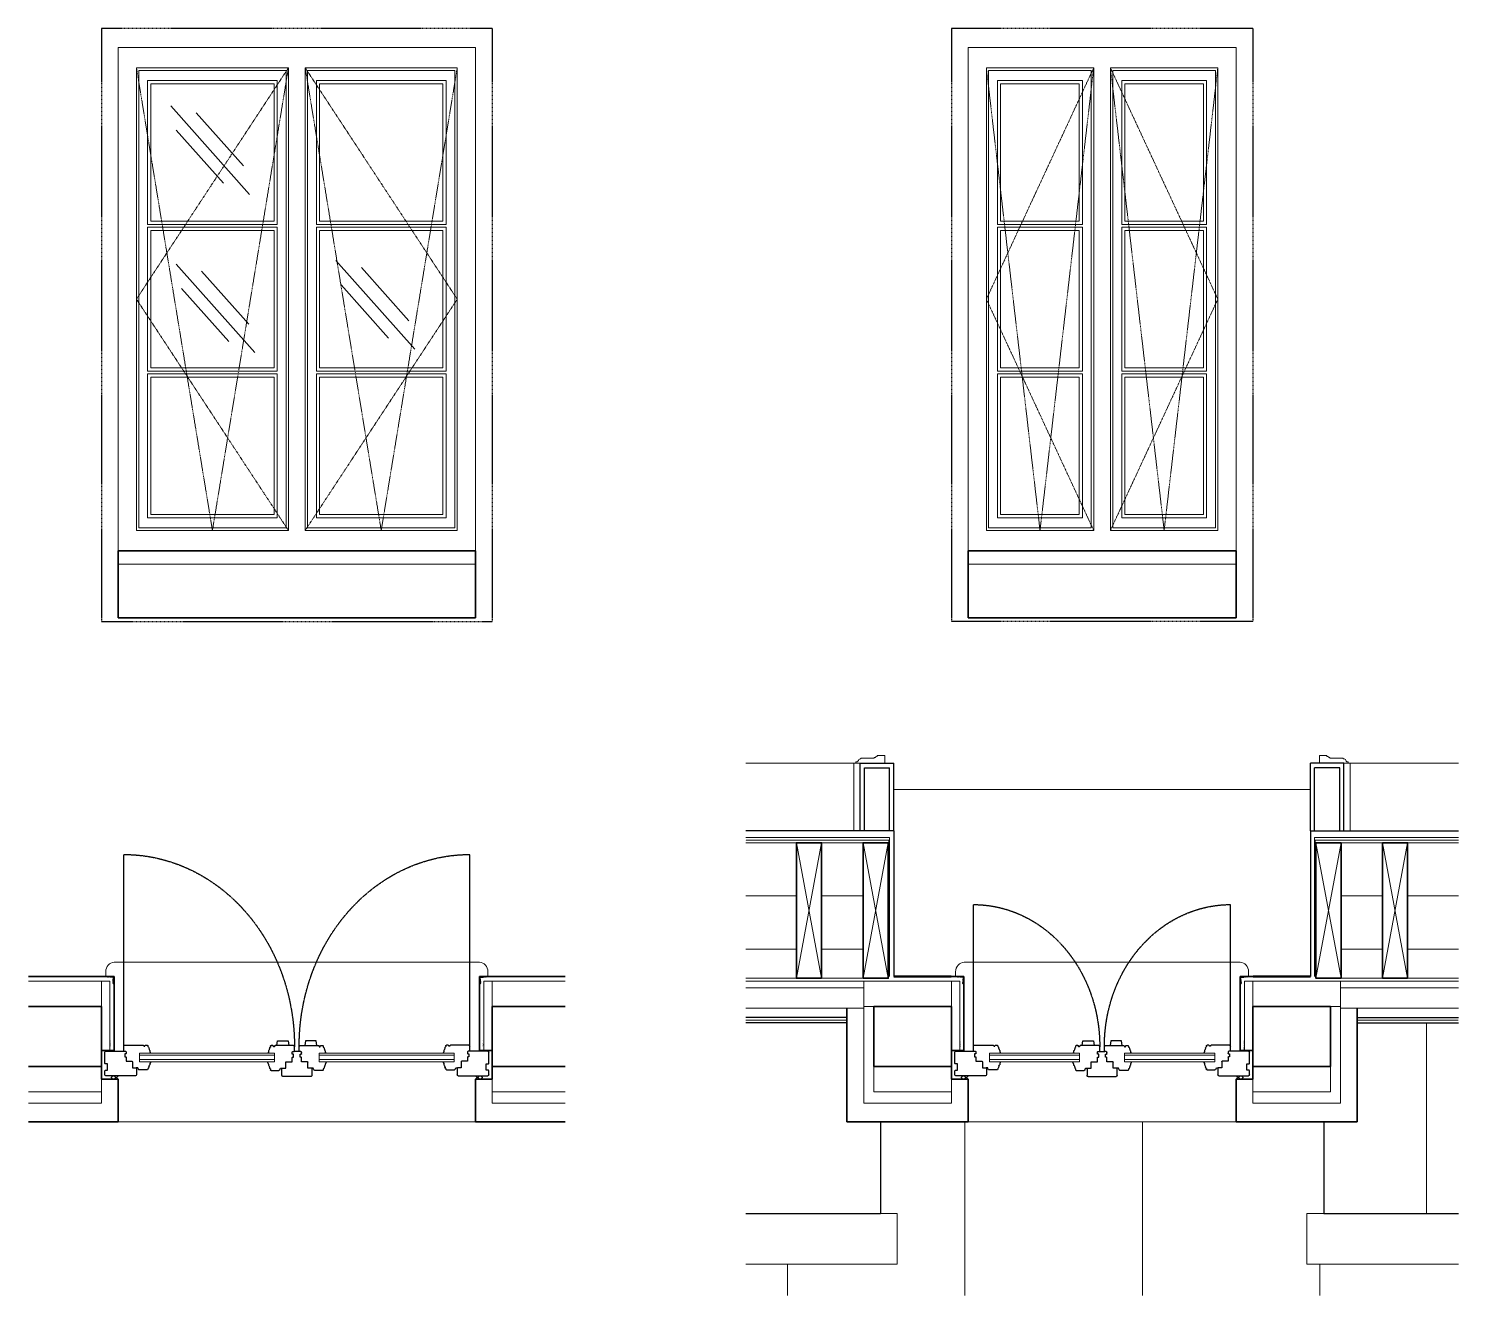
# Model space of a CAD drawing. Header units: inches. Extents: x -6116765 to 6074085, y -988255 to 3489801.
# Drawn here: x -921720 to -49229, y -988255 to -215018 of the extents above; entities that cross this region are included whole.
import ezdxf

# ---------------------------------------------------------------- set-up
doc = ezdxf.new("R2010")
doc.units = ezdxf.units.IN
doc.linetypes.add('HIDDEN', pattern=[0.375, 0.25, -0.125])
for name, color, linetype, lineweight in [('0_11mm_Line_Weight', 8, 'Continuous', 9), ('0_18mm_Line_Weight', 1, 'Continuous', 18), ('0_25mm_Line_Weight', 250, 'Continuous', 25), ('0_35mm_Line_Weight', 4, 'Continuous', 35), ('Doors', 3, 'Continuous', 20), ('Ex_Walls_Masonary', 7, 'Continuous', 50), ('Furniture_Fix', 1, 'Continuous', 18), ('Insulation', 31, 'Continuous', 9), ('ME_Plumbing', 1, 'Continuous', 18), ('Partition_Framed', 250, 'Continuous', 25), ('Window_Elevations', 1, 'Continuous', 18), ('Window_Frames', 250, 'Continuous', 25), ('Window_Glass', 1, 'Continuous', 18), ('Window_Pivot_Lines', 91, 'Continuous', 9)]:
    doc.layers.add(name, color=color, linetype=linetype, lineweight=lineweight)
for name, color, linetype in [('Doors_swing', 8, 'Continuous'), ('HATCH', 7, 'Continuous'), ('Structural_Concrete', 250, 'Continuous'), ('Wall', 7, 'Continuous')]:
    doc.layers.add(name, color=color, linetype=linetype)
doc.linetypes.add('BATTING', pattern='A,0.00254,-2.54,[134,ltypeshp.shx,S=2.54,R=0,X=-2.54,Y=0],-5.08,[134,ltypeshp.shx,S=2.54,R=180,X=2.54,Y=0],-2.54', length=10.16254)

# ---------------------------------------------------------------- blocks, each defined once
blk = doc.blocks.new('plasterstop')
at = {"layer": 'Partition_Framed', "const_width": 0.4}
blk.add_lwpolyline([(-9.6, 25.7), (-10.4, 24.9), (-9.6, 24), (-10.4, 23.2), (-9.6, 22.4), (-10.4, 21.5), (-9.6, 20.7), (-10.4, 19.8), (-9.6, 19), (-10.4, 18.2), (-9.6, 17.3), (-10.4, 16.5), (-9.6, 15.6), (-10.4, 14.8), (-9.6, 14), (-10.4, 13.1), (-9.6, 12.3), (-10.4, 11.4), (-9.6, 10.6), (-10.4, 9.8), (-10, 9.3), (-10, 0), (0, 0), (0, 0.5), (-10, 0.5)], dxfattribs=at)
blk = doc.blocks.new('angle_bead')
at = {"layer": 'Partition_Framed', "const_width": 0.4}
blk.add_lwpolyline([(-13.1, -13.7), (-13.1, -12.5), (-12, -12.5), (-12, -11.4), (-10.8, -11.4), (-10.8, -10.2), (-9.6, -10.2), (-9.6, -9), (-8.4, -9), (-8.4, -7.8), (-7.2, -7.8), (-7.2, -6.6), (-6.6, -6.6), (-0.7, -0.7, -0.519968), (0, 1.1, -0.532903), (0.7, -0.7), (6.6, -6.6), (7.2, -6.6), (7.2, -7.8), (8.4, -7.8), (8.4, -9), (9.6, -9), (9.6, -10.2), (10.8, -10.2), (10.8, -11.4), (12, -11.4), (12, -12.5), (13.1, -12.5), (13.1, -13.7)], format="xyb", dxfattribs=at)
blk = doc.blocks.new('Door_Arch')
at = {"layer": 'Doors'}
for p, q in [((-64, 20.6), (-86, 20.6)), ((-86, 20.6), (-86, 0)), ((0, 0), (-86, 0)), ((-64, 17.5), (-64, 20.6)), ((-55, 13.5), (-55, 15.1)), ((-15, 13.5), (-55, 13.5)), ((-15, 11.1), (-15, 13.5)), ((0, 0), (0, 3.2))]:
    blk.add_line(p, q, dxfattribs=at)
blk.add_lwpolyline([(-64, 17.5, 0.073464), (-64, 18.3, 0.073464)], format="xyb", dxfattribs=at)
for centre, radius, start, end in [((-62.4, 14.3), 3.54, 33.549, 117.2539), ((-56, 20.3), 5.33, 229.4186, 280.5885), ((-13.3, 5.4), 6.01, 17.2531, 106.7937), ((-1.5, 9.4), 6.44, 200.7728, 283.8585)]:
    blk.add_arc(centre, radius, start, end, dxfattribs=at)
blk = doc.blocks.new('A$C394067A6')
at = {"layer": 'HATCH', "color": 8}
for p, q in [((0, 0), (235.5, 235.5)), ((18.1, 75.6), (159.3, 216.9)), ((78.1, 29.4), (219.4, 170.7))]:
    blk.add_line(p, q, dxfattribs=at)
blk = doc.blocks.new('doors_windows_set')
at = {"layer": '0_11mm_Line_Weight'}
for p, q in [((1284.8, -1043), (964.1, -1043)), ((964.1, -1043), (964.1, -2273.9)), ((1277.6, -1049.7), (970.8, -1049.7)), ((970.8, -1049.7), (970.8, -2267.2)), ((1277.6, -1049.7), (1277.6, -2267.2)), ((1284.8, -1043), (1284.8, -2273.9)), ((1334.8, -1043), (1655.4, -1043)), ((1334.8, -1043), (1334.8, -2273.9)), ((1342, -1049.7), (1648.7, -1049.7)), ((1342, -1049.7), (1342, -2267.2)), ((1648.7, -1049.7), (1648.7, -2267.2)), ((1655.4, -1043), (1655.4, -2273.9)), ((3235.8, -1043), (3235.8, -2273.9)), ((3689.8, -1043), (3235.8, -1043)), ((3242.5, -1049.7), (3242.5, -2267.2)), ((3682.6, -1049.7), (3242.5, -1049.7)), ((3682.6, -1049.7), (3682.6, -2267.2)), ((3689.8, -1043), (3689.8, -2273.9)), ((3739.9, -1043), (4193.8, -1043)), ((3739.9, -1043), (3739.9, -2273.9)), ((3747.1, -1049.7), (4187.2, -1049.7)), ((3747.1, -1049.7), (3747.1, -2267.2)), ((4187.2, -1049.7), (4187.2, -2267.2)), ((4193.8, -1043), (4193.8, -2273.9)), ((997.5, -1076.3), (1250.9, -1076.3)), ((997.5, -1076.3), (997.5, -1459.6)), ((1006.7, -1085.6), (1241.7, -1085.6)), ((1006.7, -1085.6), (1006.7, -1450.6)), ((1241.7, -1085.6), (1241.7, -1450.6)), ((1250.9, -1076.3), (1250.9, -1459.6)), ((1622.1, -1076.3), (1368.7, -1076.3)), ((1368.7, -1076.3), (1368.7, -1459.6)), ((1612.8, -1085.6), (1377.9, -1085.6)), ((1377.9, -1085.6), (1377.9, -1450.6)), ((1612.8, -1085.6), (1612.8, -1450.6)), ((1622.1, -1076.3), (1622.1, -1459.6)), ((3269.2, -1076.3), (3656, -1076.3)), ((3269.2, -1076.3), (3269.2, -1459.6)), ((3278.5, -1085.6), (3646.7, -1085.6)), ((3278.5, -1085.6), (3278.5, -1450.6)), ((3646.7, -1085.6), (3646.7, -1450.6)), ((3656, -1076.3), (3656, -1459.6)), ((4160.5, -1076.3), (3773.7, -1076.3)), ((3773.7, -1076.3), (3773.7, -1459.6)), ((4151.2, -1085.6), (3783, -1085.6)), ((3783, -1085.6), (3783, -1450.6)), ((4151.2, -1085.6), (4151.2, -1450.6)), ((4160.5, -1076.3), (4160.5, -1459.6)), ((1250.9, -1459.6), (997.5, -1459.6)), ((997.5, -1467), (1250.9, -1467)), ((997.5, -1467), (997.5, -1849.9)), ((1241.7, -1450.6), (1006.7, -1450.6)), ((1006.7, -1476), (1241.7, -1476)), ((1006.7, -1476), (1006.7, -1840.9)), ((1241.7, -1476), (1241.7, -1840.9)), ((1250.9, -1467), (1250.9, -1849.9)), ((1368.7, -1459.6), (1622.1, -1459.6)), ((1622.1, -1467), (1368.7, -1467)), ((1368.7, -1467), (1368.7, -1849.9)), ((1377.9, -1450.6), (1612.8, -1450.6)), ((1612.8, -1476), (1377.9, -1476)), ((1377.9, -1476), (1377.9, -1840.9)), ((1612.8, -1476), (1612.8, -1840.9)), ((1622.1, -1467), (1622.1, -1849.9)), ((3656, -1459.6), (3269.2, -1459.6)), ((3269.2, -1467), (3656, -1467)), ((3269.2, -1467), (3269.2, -1849.9)), ((3646.7, -1450.6), (3278.5, -1450.6)), ((3278.5, -1476), (3646.7, -1476)), ((3278.5, -1476), (3278.5, -1840.9)), ((3646.7, -1476), (3646.7, -1840.9)), ((3656, -1467), (3656, -1849.9)), ((3773.7, -1459.6), (4160.5, -1459.6)), ((4160.5, -1467), (3773.7, -1467)), ((3773.7, -1467), (3773.7, -1849.9)), ((3783, -1450.6), (4151.2, -1450.6)), ((4151.2, -1476), (3783, -1476)), ((3783, -1476), (3783, -1840.9)), ((4151.2, -1476), (4151.2, -1840.9)), ((4160.5, -1467), (4160.5, -1849.9)), ((1250.9, -1849.9), (997.5, -1849.9)), ((997.5, -1857.3), (1250.9, -1857.3)), ((997.5, -1857.3), (997.5, -2240.6)), ((1241.7, -1840.9), (1006.7, -1840.9)), ((1250.9, -1857.3), (1250.9, -2240.6)), ((1368.7, -1849.9), (1622.1, -1849.9)), ((1622.1, -1857.3), (1368.7, -1857.3)), ((1368.7, -1857.3), (1368.7, -2240.6)), ((1377.9, -1840.9), (1612.8, -1840.9)), ((1622.1, -1857.3), (1622.1, -2240.6)), ((3656, -1849.9), (3269.2, -1849.9)), ((3269.2, -1857.3), (3656, -1857.3)), ((3269.2, -1857.3), (3269.2, -2240.6)), ((3646.7, -1840.9), (3278.5, -1840.9)), ((3656, -1857.3), (3656, -2240.6)), ((3773.7, -1849.9), (4160.5, -1849.9)), ((4160.5, -1857.3), (3773.7, -1857.3)), ((3773.7, -1857.3), (3773.7, -2240.6)), ((3783, -1840.9), (4151.2, -1840.9)), ((4160.5, -1857.3), (4160.5, -2240.6)), ((1006.7, -1866.3), (1241.7, -1866.3)), ((1006.7, -1866.3), (1006.7, -2231.3)), ((1241.7, -1866.3), (1241.7, -2231.3)), ((1612.8, -1866.3), (1377.9, -1866.3)), ((1377.9, -1866.3), (1377.9, -2231.3)), ((1612.8, -1866.3), (1612.8, -2231.3)), ((3278.5, -1866.3), (3646.7, -1866.3)), ((3278.5, -1866.3), (3278.5, -2231.3)), ((3646.7, -1866.3), (3646.7, -2231.3)), ((4151.2, -1866.3), (3783, -1866.3)), ((3783, -1866.3), (3783, -2231.3)), ((4151.2, -1866.3), (4151.2, -2231.3)), ((997.5, -2240.6), (1250.9, -2240.6)), ((1006.7, -2231.3), (1241.7, -2231.3)), ((1622.1, -2240.6), (1368.7, -2240.6)), ((1612.8, -2231.3), (1377.9, -2231.3)), ((3269.2, -2240.6), (3656, -2240.6)), ((3278.5, -2231.3), (3646.7, -2231.3)), ((4160.5, -2240.6), (3773.7, -2240.6)), ((4151.2, -2231.3), (3783, -2231.3)), ((1284.8, -2273.9), (964.1, -2273.9)), ((1277.6, -2267.2), (970.8, -2267.2)), ((1334.8, -2273.9), (1655.4, -2273.9)), ((1342, -2267.2), (1648.7, -2267.2)), ((3689.8, -2273.9), (3235.8, -2273.9)), ((3682.6, -2267.2), (3242.5, -2267.2)), ((3739.9, -2273.9), (4193.8, -2273.9)), ((3747.1, -2267.2), (4187.2, -2267.2)), ((397.1, -3104.8), (472.1, -3465.5)), ((397.1, -3465.5), (472.1, -3104.8)), ((596, -3104.8, -0.2), (671, -3465.5, -0.2)), ((596, -3465.5, -0.2), (671, -3104.8, -0.2)), ((2023.6, -3104.8, -0.2), (1948.6, -3465.5, -0.2)), ((2023.6, -3465.5, -0.2), (1948.6, -3104.8, -0.2)), ((2147.5, -3104.8), (2222.5, -3465.5)), ((2147.5, -3465.5), (2222.5, -3104.8)), ((340.8, -3584.3), (340.8, -4091.6)), ((1189.4, -3847.6), (1189.4, -4309.5)), ((1719.4, -3847.6), (1719.4, -4309.5)), ((659.4, -4226.6), (659.4, -4309.5)), ((2249.4, -4226.6), (2249.4, -4309.5))]:
    blk.add_line(p, q, dxfattribs=at)
at = {"layer": '0_11mm_Line_Weight', "linetype": 'HIDDEN', "ltscale": 6}
for p, q in [((673, -3097.8), (245.5, -3097.8)), ((673, -3097.8), (673, -3461.1)), ((1946.6, -3097.8), (1946.6, -3461.1)), ((1946.6, -3097.8), (2374, -3097.8)), ((547.8, -3577.2), (245.5, -3577.2)), ((2071.8, -3577.2), (2374, -3577.2))]:
    blk.add_line(p, q, dxfattribs=at)
at = {"layer": '0_18mm_Line_Weight'}
for p, q in [((909.7, -2363.4), (1709.8, -2363.4)), ((3181.4, -2363.4), (4248.2, -2363.4)), ((675, -3090.7), (245.5, -3090.7)), ((596, -3104.8), (245.5, -3104.8)), ((675, -3090.7), (675, -3461.1)), ((1944.6, -3090.7), (1944.6, -3461.1)), ((1944.6, -3090.7), (2374, -3090.7)), ((2023.6, -3104.8), (2374, -3104.8)), ((897.6, -3423), (1721.9, -3423)), ((4260.3, -3423), (3169.3, -3423)), ((872.2, -3448.4), (872.2, -3461.1)), ((1747.3, -3448.4), (1747.3, -3461.1)), ((3143.9, -3448.4), (3143.9, -3461.1)), ((4285.7, -3448.4), (4285.7, -3461.1)), ((597.8, -3465.5), (245.5, -3465.5)), ((597.8, -3473.6), (245.5, -3473.6)), ((597.8, -3490.9), (245.5, -3490.9)), ((597.8, -3473.6), (597.8, -3797.6)), ((884.7, -3473.6), (597.8, -3473.6)), ((859.7, -3540.6), (859.7, -3473.6)), ((884.7, -3657.5), (884.7, -3473.6)), ((1734.8, -3657.5), (1734.8, -3473.6)), ((1734.8, -3473.6), (2021.8, -3473.6)), ((1759.8, -3540.6), (1759.8, -3473.6)), ((2021.8, -3465.5), (2374, -3465.5)), ((2021.8, -3473.6), (2021.8, -3797.6)), ((2021.8, -3473.6), (2374, -3473.6)), ((2021.8, -3490.9), (2374, -3490.9)), ((2913.7, -3473.6), (3156.4, -3473.6)), ((3131.4, -3540.6), (3131.4, -3473.6)), ((3156.4, -3657.5), (3156.4, -3473.6)), ((4273.2, -3657.5), (4273.2, -3473.6)), ((4516, -3473.6), (4273.2, -3473.6)), ((4298.2, -3540.6), (4298.2, -3473.6)), ((597.8, -3544.7), (245.5, -3544.7)), ((627.8, -3540.6), (597.8, -3540.6)), ((1991.8, -3540.6), (2021.8, -3540.6)), ((2021.8, -3544.7), (2374, -3544.7)), ((627.8, -3700.6), (627.8, -3767.6)), ((1991.8, -3700.6), (1991.8, -3767.6)), ((859.7, -3733.6), (859.7, -3797.6)), ((1759.8, -3733.6), (1759.8, -3797.6)), ((3131.4, -3733.6), (3131.4, -3797.6)), ((4298.2, -3733.6), (4298.2, -3797.6)), ((597.8, -3797.6), (859.7, -3797.6)), ((627.8, -3767.6), (859.7, -3767.6)), ((1991.8, -3767.6), (1759.8, -3767.6)), ((2021.8, -3797.6), (1759.8, -3797.6)), ((3131.4, -3767.6), (2913.7, -3767.6)), ((3131.4, -3797.6), (2913.7, -3797.6)), ((4298.2, -3767.6), (4516, -3767.6)), ((4298.2, -3797.6), (4516, -3797.6)), ((909.7, -3847.6), (1709.8, -3847.6)), ((4248.2, -3847.6), (3181.4, -3847.6))]:
    blk.add_line(p, q, dxfattribs=at)
for centre, start, end in [((897.6, -3448.4), 89.9996, 180), ((1721.9, -3448.4), 0, 90), ((3169.3, -3448.4), 90, 180), ((4260.3, -3448.4), 0, 90.0004)]:
    blk.add_arc(centre, 25.4, start, end, dxfattribs=at)
at = {"layer": '0_25mm_Line_Weight'}
for p, q in [((687.5, -3073), (245.5, -3073)), ((687.5, -3073), (687.5, -3461.1)), ((1932.1, -3073), (1932.1, -3461.1)), ((1932.1, -3073), (2374, -3073)), ((547.8, -3570.1), (245.5, -3570.1)), ((2071.8, -3570.1), (2374, -3570.1)), ((547.8, -3584.3), (245.5, -3584.3)), ((2071.8, -3584.3), (2374, -3584.3)), ((647.8, -3847.6), (647.8, -4091.6)), ((1971.8, -3847.6), (1971.8, -4091.6)), ((647.8, -4091.6), (245.5, -4091.6)), ((2374, -4091.6), (1971.8, -4091.6))]:
    blk.add_line(p, q, dxfattribs=at)
at = {"layer": '0_35mm_Line_Weight'}
for p, q in [((909.7, -2328.4), (909.7, -2506.2)), ((909.7, -2328.4), (1709.8, -2328.4)), ((1709.8, -2506.2), (1709.8, -2328.4)), ((4248.2, -2328.4), (3181.4, -2328.4)), ((3181.4, -2506.2), (3181.4, -2328.4)), ((4248.2, -2328.4), (4248.2, -2506.2)), ((909.7, -2506.2), (1709.8, -2506.2)), ((4248.2, -2506.2), (3181.4, -2506.2)), ((897.2, -3461.1), (687.5, -3461.1)), ((897.2, -3657.5), (897.2, -3461.1)), ((1722.3, -3461.1), (1932.1, -3461.1)), ((1722.3, -3657.5), (1722.3, -3461.1)), ((3168.9, -3461), (2913.7, -3461.1)), ((3168.9, -3657.5), (3168.9, -3461)), ((4260.7, -3461), (4516, -3461.1)), ((4260.7, -3657.5), (4260.7, -3461.1)), ((547.8, -3544.7), (547.8, -3847.6)), ((859.7, -3540.6), (627.8, -3540.6)), ((627.8, -3700.6), (627.8, -3540.6)), ((859.7, -3700.6), (859.7, -3540.6)), ((1759.8, -3540.6), (1991.8, -3540.6)), ((1759.8, -3700.6), (1759.8, -3540.6)), ((1991.8, -3700.6), (1991.8, -3540.6)), ((2071.8, -3544.7), (2071.8, -3847.6)), ((2913.7, -3540.6), (3131.4, -3540.6)), ((3131.4, -3700.6), (3131.4, -3540.6)), ((4298.2, -3700.6), (4298.2, -3540.6)), ((4516, -3540.6), (4298.2, -3540.6)), ((859.7, -3657.5), (884.7, -3657.5)), ((884.7, -3657.5), (897.2, -3657.5)), ((1734.8, -3657.5), (1722.3, -3657.5)), ((1759.8, -3657.5), (1734.8, -3657.5)), ((3131.4, -3657.5), (3156.4, -3657.5)), ((3156.4, -3657.5), (3168.9, -3657.5)), ((4273.2, -3657.5), (4260.7, -3657.5)), ((4298.2, -3657.5), (4273.2, -3657.5)), ((627.8, -3700.6), (859.7, -3700.6)), ((859.7, -3733.6), (859.7, -3700.6)), ((1991.8, -3700.6), (1759.8, -3700.6)), ((1759.8, -3733.6), (1759.8, -3700.6)), ((3131.4, -3700.6), (2913.7, -3700.6)), ((3131.4, -3733.6), (3131.4, -3700.6)), ((4298.2, -3733.6), (4298.2, -3700.6)), ((4298.2, -3700.6), (4516, -3700.6)), ((909.7, -3733.6), (859.7, -3733.6)), ((909.7, -3733.6), (909.7, -3847.6)), ((1709.8, -3733.6), (1759.8, -3733.6)), ((1709.8, -3733.6), (1709.8, -3847.6)), ((3181.4, -3733.6), (3131.4, -3733.6)), ((3181.4, -3733.6), (3181.4, -3847.6)), ((4248.2, -3733.6), (4248.2, -3847.6)), ((4248.2, -3733.6), (4298.2, -3733.6)), ((547.8, -3847.6), (909.7, -3847.6)), ((2071.8, -3847.6), (1709.8, -3847.6)), ((3181.4, -3847.6), (2913.7, -3847.6)), ((4248.2, -3847.6), (4516, -3847.6))]:
    blk.add_line(p, q, dxfattribs=at)
for points in [[(397.1, -3465.5), (472.1, -3465.5), (472.1, -3104.8), (397.1, -3104.8)], [(596, -3465.5), (671, -3465.5), (671, -3104.8), (596, -3104.8)], [(2023.6, -3465.5), (1948.6, -3465.5), (1948.6, -3104.8), (2023.6, -3104.8)], [(2147.5, -3465.5), (2222.5, -3465.5), (2222.5, -3104.8), (2147.5, -3104.8)]]:
    blk.add_lwpolyline(points, close=True, dxfattribs=at)
at = {"layer": 'Doors'}
for p, q in [((568.5, -3073), (568.5, -2893)), ((587.5, -2893), (568.5, -2893)), ((2032.1, -2893), (2051.1, -2893)), ((2051.1, -3073), (2051.1, -2893))]:
    blk.add_line(p, q, dxfattribs=at)
at = {"layer": 'Doors_swing', "color": 8, "linetype": 'HIDDEN', "ltscale": 7}
for p, q in [((3197.8, -3646.2), (3197.8, -3136.2)), ((4231.9, -3646.2), (4231.9, -3136.2)), ((926.1, -3646.2), (926.1, -3269.5)), ((1693.5, -3646.2), (1693.5, -3269.5))]:
    blk.add_line(p, q, dxfattribs=at)
for centre, radius, start, end in [((3197.8, -3646.2), 510, 359.8325, 90), ((4231.9, -3646.2), 510, 90, 180.1675), ((926.1, -3646.2), 376.7, 359.7733, 90), ((1693.5, -3646.2), 376.7, 90, 180.2267)]:
    blk.add_arc(centre, radius, start, end, dxfattribs=at)
at = {"layer": 'Ex_Walls_Masonary'}
for p, q in [((687.5, -3461.1), (858.9, -3461.1)), ((1932.1, -3461.1), (1760.6, -3461.1))]:
    blk.add_line(p, q, dxfattribs=at)
at = {"layer": 'Furniture_Fix'}
for p, q in [((245.5, -2893), (568.5, -2893)), ((2374, -2893), (2051.1, -2893)), ((687.5, -2963), (1932.1, -2963))]:
    blk.add_line(p, q, dxfattribs=at)
at = {"layer": 'Insulation', "linetype": 'BATTING', "ltscale": 12}
for p, q in [((397.1, -3246.3), (245.5, -3246.3)), ((472.1, -3246.3), (596, -3246.3)), ((2147.4, -3246.3), (2023.6, -3246.3)), ((2222.5, -3246.3), (2374, -3246.3))]:
    blk.add_line(p, q, dxfattribs=at)
at = {"layer": 'Insulation'}
for p, q in [((397.1, -3387.7), (245.5, -3387.7)), ((472.1, -3387.7), (596, -3387.7)), ((2147.4, -3387.7), (2023.6, -3387.7)), ((2222.5, -3387.7), (2374, -3387.7))]:
    blk.add_line(p, q, dxfattribs=at)
at = {"layer": 'ME_Plumbing'}
for p, q in [((647.8, -4091.6), (697.8, -4091.6)), ((697.8, -4091.6), (697.8, -4226.6)), ((1971.8, -4091.6), (1921.8, -4091.6)), ((1921.8, -4091.6), (1921.8, -4226.6)), ((245.5, -4226.6), (697.8, -4226.6)), ((2374, -4226.6), (1921.8, -4226.6))]:
    blk.add_line(p, q, dxfattribs=at)
at = {"layer": 'Partition_Framed'}
for p, q in [((587.5, -2893), (687.5, -2893)), ((587.5, -3073), (587.5, -2893)), ((687.5, -3073), (687.5, -2893)), ((1932.1, -3073), (1932.1, -2893)), ((2032.1, -2893), (1932.1, -2893)), ((2032.1, -3073), (2032.1, -2893))]:
    blk.add_line(p, q, dxfattribs=at)
at = {"layer": 'Partition_Framed', "color": 8}
for p, q in [((600, -2905.5), (675, -2905.5)), ((600, -3073), (600, -2905.5)), ((675, -3073), (675, -2905.5)), ((1944.6, -3073), (1944.6, -2905.5)), ((2019.6, -2905.5), (1944.6, -2905.5)), ((2019.6, -3073), (2019.6, -2905.5))]:
    blk.add_line(p, q, dxfattribs=at)
at = {"layer": 'Structural_Concrete', "color": 2, "linetype": 'HIDDEN', "ltscale": 10}
for p, q in [((859.7, -938.5), (859.7, -2516.2)), ((859.7, -938.5), (1759.8, -938.5)), ((1759.8, -938.5), (1759.8, -2516.2)), ((3131.4, -938.5), (3131.4, -2516.2)), ((3131.4, -938.5), (4298.2, -938.5)), ((4298.2, -938.5), (4298.2, -2516.2)), ((859.7, -2516.2), (1759.8, -2516.2)), ((4298.2, -2516.2), (3131.4, -2516.2))]:
    blk.add_line(p, q, dxfattribs=at)
at = {"layer": 'Window_Elevations', "color": 2}
for p, q in [((909.7, -988.5), (1709.8, -988.5)), ((909.7, -988.6), (909.7, -2328.4)), ((1709.8, -988.6), (1709.8, -2328.4)), ((3181.4, -988.5), (3181.4, -2328.4)), ((3181.4, -988.5), (4248.2, -988.5)), ((4248.2, -988.5), (4248.2, -2328.4))]:
    blk.add_line(p, q, dxfattribs=at)
at = {"layer": 'Window_Frames'}
for p, q in [((926.1, -3658.2), (926.1, -3646.2)), ((929.1, -3643.2), (984.4, -3643.2)), ((986.3, -3645.5), (986.3, -3646.5)), ((986.3, -3646.5), (989.3, -3646.5)), ((989.3, -3646.5), (989.3, -3645.5)), ((991.4, -3643.2), (996.4, -3643.2)), ((998.4, -3645.5), (998.3, -3647.5)), ((1000.8, -3650.3), (1002, -3654.9)), ((1618.7, -3650.3), (1617.5, -3654.9)), ((1621.2, -3645.5), (1621.2, -3647.5)), ((1628.2, -3643.2), (1623.2, -3643.2)), ((1630.2, -3646.5), (1630.2, -3645.5)), ((1633.2, -3646.5), (1630.2, -3646.5)), ((1633.2, -3645.5), (1633.2, -3646.5)), ((1690.4, -3643.2), (1635.2, -3643.2)), ((1693.5, -3658.2), (1693.5, -3646.2)), ((3197.8, -3658.2), (3197.8, -3646.2)), ((3200.8, -3643.2), (3256.1, -3643.2)), ((3258.1, -3645.5), (3258.1, -3646.5)), ((3258.1, -3646.5), (3261.1, -3646.5)), ((3261.1, -3646.5), (3261.1, -3645.5)), ((3263.1, -3643.2), (3268.1, -3643.2)), ((3270.1, -3645.5), (3270.1, -3647.5)), ((3272.5, -3650.3), (3273.8, -3654.9)), ((4157.1, -3650.3), (4155.9, -3654.9)), ((4159.6, -3645.5), (4159.6, -3647.5)), ((4166.6, -3643.2), (4161.6, -3643.2)), ((4168.6, -3646.5), (4168.6, -3645.5)), ((4171.6, -3646.5), (4168.6, -3646.5)), ((4171.6, -3645.5), (4171.6, -3646.5)), ((4228.9, -3643.2), (4173.6, -3643.2)), ((4231.9, -3658.2), (4231.9, -3646.2)), ((869.7, -3692.5), (869.7, -3662.5)), ((872.7, -3659.5), (927.1, -3659.5)), ((926.6, -3659.1), (927.1, -3659.1)), ((927.1, -3659.5), (931.1, -3659.5)), ((929.1, -3666.5), (929.1, -3674.5)), ((932.1, -3666.5), (929.1, -3666.5)), ((929.1, -3674.5), (932.1, -3674.5)), ((933.1, -3661.5), (933.1, -3665.5)), ((933.1, -3675.5), (933.1, -3686.5)), ((933.1, -3686.5), (951.1, -3686.5)), ((952.1, -3687.5), (952.1, -3703.5)), ((1004.3, -3657.6), (1004.2, -3660.7)), ((1004.2, -3660.7), (1006.3, -3664.6)), ((1006.7, -3687.6), (1004.2, -3692.6)), ((1317.8, -3660.7), (1301.8, -3660.7)), ((1612.8, -3687.6), (1615.4, -3692.6)), ((1615.3, -3660.7), (1613.2, -3664.6)), ((1615.3, -3657.6), (1615.3, -3660.7)), ((1667.4, -3687.5), (1667.4, -3703.5)), ((1686.5, -3686.5), (1668.4, -3686.5)), ((1686.5, -3661.5), (1686.5, -3665.5)), ((1686.5, -3675.5), (1686.5, -3686.5)), ((1687.5, -3666.5), (1690.5, -3666.5)), ((1690.5, -3674.5), (1687.5, -3674.5)), ((1692.5, -3659.5), (1688.5, -3659.5)), ((1690.5, -3666.5), (1690.5, -3674.5)), ((1692.9, -3659.1), (1692.5, -3659.1)), ((1746.8, -3659.5), (1692.5, -3659.5)), ((1749.8, -3692.5), (1749.8, -3662.5)), ((3141.4, -3692.5), (3141.4, -3662.5)), ((3144.4, -3659.5), (3198.8, -3659.5)), ((3198.4, -3659.1), (3198.8, -3659.1)), ((3198.8, -3659.5), (3202.8, -3659.5)), ((3200.8, -3666.5), (3200.8, -3674.5)), ((3203.8, -3666.5), (3200.8, -3666.5)), ((3200.8, -3674.5), (3203.8, -3674.5)), ((3204.8, -3661.5), (3204.8, -3665.5)), ((3204.8, -3675.5), (3204.8, -3686.5)), ((3204.8, -3686.5), (3222.8, -3686.5)), ((3223.8, -3687.5), (3223.8, -3703.5)), ((3276, -3657.6), (3275.9, -3660.7)), ((3275.9, -3660.7), (3278.1, -3664.6)), ((3278.5, -3687.6), (3275.9, -3692.6)), ((3706.9, -3660.7), (3722.8, -3660.7)), ((4151.2, -3687.6), (4153.8, -3692.6)), ((4153.7, -3660.7), (4151.6, -3664.6)), ((4153.7, -3657.6), (4153.7, -3660.7)), ((4205.9, -3687.5), (4205.9, -3703.5)), ((4224.9, -3686.5), (4206.9, -3686.5)), ((4224.9, -3661.5), (4224.9, -3665.5)), ((4224.9, -3675.5), (4224.9, -3686.5)), ((4225.9, -3666.5), (4228.9, -3666.5)), ((4228.9, -3674.5), (4225.9, -3674.5)), ((4230.9, -3659.5), (4226.9, -3659.5)), ((4228.9, -3666.5), (4228.9, -3674.5)), ((4231.3, -3659.1), (4230.9, -3659.1)), ((4285.2, -3659.5), (4230.9, -3659.5)), ((4288.2, -3692.5), (4288.2, -3662.5)), ((870.7, -3693.5), (869.7, -3692.5)), ((869.7, -3711.5), (870.7, -3710.5)), ((869.7, -3722.6), (869.7, -3711.5)), ((877.7, -3693.5), (870.7, -3693.5)), ((870.7, -3710.5), (877.7, -3710.5)), ((961.1, -3725.6), (872.7, -3725.6)), ((877.7, -3710.5), (877.7, -3693.5)), ((952.1, -3703.5), (963.1, -3703.5)), ((968.3, -3703.5), (963.1, -3703.5)), ((964.1, -3704.5), (964.1, -3722.6)), ((969.7, -3707.6), (968.3, -3703.5)), ((996.1, -3709.6), (972.6, -3709.6)), ((998.1, -3705.6), (998.1, -3707.6)), ((1001.9, -3698.3), (1000.6, -3702.9)), ((1004.2, -3692.6), (1004.1, -3695.6)), ((1615.4, -3692.6), (1615.4, -3695.6)), ((1617.7, -3698.3), (1619, -3702.9)), ((1621.5, -3705.6), (1621.5, -3707.6)), ((1623.5, -3709.6), (1647, -3709.6)), ((1649.8, -3707.6), (1651.3, -3703.5)), ((1651.3, -3703.5), (1656.4, -3703.5)), ((1655.4, -3704.5), (1655.4, -3722.6)), ((1667.4, -3703.5), (1656.4, -3703.5)), ((1658.4, -3725.6), (1746.8, -3725.6)), ((1741.8, -3710.5), (1741.8, -3693.5)), ((1741.8, -3693.5), (1748.8, -3693.5)), ((1748.8, -3710.5), (1741.8, -3710.5)), ((1748.8, -3693.5), (1749.8, -3692.5)), ((1749.8, -3711.5), (1748.8, -3710.5)), ((1749.8, -3722.6), (1749.8, -3711.5)), ((3142.4, -3693.5), (3141.4, -3692.5)), ((3141.4, -3711.5), (3142.4, -3710.5)), ((3141.4, -3722.6), (3141.4, -3711.5)), ((3149.5, -3693.5), (3142.4, -3693.5)), ((3142.4, -3710.5), (3149.5, -3710.5)), ((3232.8, -3725.6), (3144.4, -3725.6)), ((3149.5, -3710.5), (3149.5, -3693.5)), ((3223.8, -3703.5), (3234.8, -3703.5)), ((3240, -3703.5), (3234.8, -3703.5)), ((3235.8, -3704.5), (3235.8, -3722.6)), ((3241.5, -3707.6), (3240, -3703.5)), ((3267.8, -3709.6), (3244.3, -3709.6)), ((3269.8, -3705.6), (3269.8, -3707.6)), ((3273.6, -3698.3), (3272.3, -3702.9)), ((3275.9, -3692.6), (3275.9, -3695.6)), ((4153.8, -3692.6), (4153.8, -3695.6)), ((4156.1, -3698.3), (4157.4, -3702.9)), ((4159.9, -3705.6), (4159.9, -3707.6)), ((4161.9, -3709.6), (4185.4, -3709.6)), ((4188.2, -3707.6), (4189.7, -3703.5)), ((4189.7, -3703.5), (4194.8, -3703.5)), ((4193.8, -3704.5), (4193.8, -3722.6)), ((4205.9, -3703.5), (4194.8, -3703.5)), ((4196.8, -3725.6), (4285.2, -3725.6)), ((4280.2, -3693.5), (4287.2, -3693.5)), ((4280.2, -3710.5), (4280.2, -3693.5)), ((4287.2, -3710.5), (4280.2, -3710.5)), ((4287.2, -3693.5), (4288.2, -3692.5)), ((4288.2, -3711.5), (4287.2, -3710.5)), ((4288.2, -3722.6), (4288.2, -3711.5))]:
    blk.add_line(p, q, dxfattribs=at)
for points in [[(1221.7, -3687.6), (1224.8, -3693.7), (1224.8, -3696.8, -0.180533), (1227.1, -3699.4), (1228.3, -3704, 0.244999), (1230.8, -3706.8), (1230.8, -3708.8, 0.414214), (1232.8, -3710.8), (1256.3, -3710.8, 0.31546), (1259.1, -3708.8), (1260.6, -3704.8), (1276.8, -3704.8), (1276.8, -3688.8, -0.414214), (1277.8, -3687.8), (1295.8, -3687.8), (1295.8, -3676.8, -0.414214), (1296.8, -3675.8), (1299.8, -3675.8), (1299.8, -3667.8), (1296.8, -3667.8, -0.414214), (1295.8, -3666.8), (1295.8, -3662.7, -0.414214), (1297.8, -3660.7), (1301.8, -3660.7), (1301.8, -3660.7, 0.414214), (1302.8, -3659.7), (1302.8, -3647.7, 0.414214), (1299.8, -3644.7), (1244.8, -3644.7, 0.413723), (1242.8, -3646.7), (1242.8, -3647.7), (1239.8, -3647.7), (1239.8, -3646.7, 0.414214), (1237.8, -3644.7), (1232.8, -3644.7, 0.414214), (1230.8, -3646.7), (1230.8, -3648.7, 0.244999), (1228.3, -3651.4), (1227.1, -3656.1, -0.180533), (1224.8, -3658.7), (1224.9, -3661.9), (1223.4, -3664.6)], [(1397.9, -3687.6), (1394.8, -3693.7), (1394.8, -3696.8, 0.180533), (1392.5, -3699.4), (1391.3, -3704, -0.244999), (1388.8, -3706.8), (1388.8, -3708.8, -0.414214), (1386.8, -3710.8), (1363.2, -3710.8, -0.31546), (1360.4, -3708.8), (1359, -3704.8), (1342.8, -3704.8), (1342.8, -3688.8, 0.414214), (1341.8, -3687.8), (1323.8, -3687.8), (1323.8, -3676.8, 0.414214), (1322.8, -3675.8), (1319.8, -3675.8), (1319.7, -3667.8), (1322.7, -3667.8, 0.414214), (1323.7, -3666.8), (1323.7, -3662.7, 0.414214), (1321.7, -3660.7), (1317.8, -3660.7), (1317.8, -3660.7, -0.414214), (1316.8, -3659.7), (1316.8, -3647.7, -0.414214), (1319.8, -3644.7), (1374.8, -3644.7, -0.413723), (1376.8, -3646.7), (1376.8, -3647.7), (1379.8, -3647.7), (1379.8, -3646.7, -0.414214), (1381.8, -3644.7), (1386.8, -3644.7, -0.414214), (1388.8, -3646.7), (1388.8, -3648.7, -0.244999), (1391.3, -3651.4), (1392.5, -3656.1, 0.180533), (1394.8, -3658.7), (1394.7, -3661.9), (1396.2, -3664.6)], [(3626.7, -3687.6), (3629.9, -3693.7), (3629.9, -3696.8, -0.180533), (3632.1, -3699.4), (3633.4, -3704, 0.244999), (3635.9, -3706.8), (3635.9, -3708.8, 0.414214), (3637.9, -3710.8), (3661.4, -3710.8, 0.31546), (3664.2, -3708.8), (3665.6, -3704.8), (3681.8, -3704.8), (3681.8, -3688.8, -0.414214), (3682.8, -3687.8), (3700.9, -3687.8), (3700.9, -3676.8, -0.414214), (3701.9, -3675.8), (3704.9, -3675.8), (3704.9, -3667.8), (3701.9, -3667.8, -0.414214), (3700.9, -3666.8), (3700.9, -3662.7, -0.414214), (3702.9, -3660.7), (3706.9, -3660.7), (3706.9, -3660.7, 0.414214), (3707.9, -3659.7), (3707.9, -3647.7, 0.414214), (3704.9, -3644.7), (3649.9, -3644.7, 0.413723), (3647.9, -3646.7), (3647.9, -3647.7), (3644.9, -3647.7), (3644.9, -3646.7, 0.414214), (3642.9, -3644.7), (3637.9, -3644.7, 0.414214), (3635.9, -3646.7), (3635.9, -3648.7, 0.244999), (3633.4, -3651.4), (3632.1, -3656.1, -0.180533), (3629.9, -3658.7), (3629.9, -3661.9), (3628.4, -3664.6)], [(3803, -3687.6), (3799.8, -3693.7), (3799.8, -3696.8, 0.180533), (3797.6, -3699.4), (3796.3, -3704, -0.244999), (3793.8, -3706.8), (3793.8, -3708.8, -0.414214), (3791.8, -3710.8), (3768.3, -3710.8, -0.31546), (3765.5, -3708.8), (3764.1, -3704.8), (3747.9, -3704.8), (3747.8, -3688.8, 0.414214), (3746.8, -3687.8), (3728.8, -3687.8), (3728.8, -3676.8, 0.414214), (3727.8, -3675.8), (3724.8, -3675.8), (3724.8, -3667.8), (3727.8, -3667.8, 0.414214), (3728.8, -3666.8), (3728.8, -3662.7, 0.414214), (3726.8, -3660.7), (3722.8, -3660.7), (3722.8, -3660.7, -0.414214), (3721.8, -3659.7), (3721.8, -3647.7, -0.414214), (3724.8, -3644.7), (3779.8, -3644.7, -0.413723), (3781.8, -3646.7), (3781.8, -3647.7), (3784.8, -3647.7), (3784.8, -3646.7, -0.414214), (3786.8, -3644.7), (3791.8, -3644.7, -0.414214), (3793.8, -3646.7), (3793.8, -3648.7, -0.244999), (3796.3, -3651.4), (3797.6, -3656.1, 0.180533), (3799.8, -3658.7), (3799.8, -3661.9), (3801.3, -3664.6)], [(1353.8, -3704.8, -0.185242), (1354.8, -3707.8), (1354.8, -3723.8, -0.414214), (1351.8, -3726.8), (1267.8, -3726.8, -0.397268), (1264.8, -3723.7), (1264.8, -3705.7, -0.414214), (1265.8, -3704.7)], [(3670.8, -3704.8, 0.185242), (3669.8, -3707.8), (3669.8, -3723.8, 0.414214), (3672.8, -3726.8), (3756.9, -3726.8, 0.397268), (3759.9, -3723.7), (3759.9, -3705.7, 0.414214), (3758.9, -3704.7)]]:
    blk.add_lwpolyline(points, format="xyb", dxfattribs=at)
for points in [[(1249.9, -3644.7), (1251.8, -3632.4), (1283.8, -3632.4), (1285.7, -3644.7)], [(1369.6, -3644.7), (1367.7, -3632.4), (1335.7, -3632.4), (1333.8, -3644.7)], [(3655, -3644.7), (3656.9, -3632.4), (3688.9, -3632.4), (3690.8, -3644.7)], [(3774.7, -3644.7), (3772.8, -3632.4), (3740.8, -3632.4), (3738.9, -3644.7)]]:
    blk.add_lwpolyline(points, dxfattribs=at)
for centre, radius, start, end in [((929.1, -3646.2), 3, 89.7527, 179.7527), ((983.9, -3645.7), 2.46, 4.1893, 79.1471), ((991.9, -3645.7), 2.53, 101.6545, 174.8624), ((995.8, -3645.8), 2.58, 4.9937, 77.0396), ((997, -3651.3), 4, 14.7229, 69.7879), ((1622.6, -3651.3), 4, 110.2121, 165.2771), ((1623.8, -3645.8), 2.58, 102.9604, 175.0063), ((1627.7, -3645.7), 2.53, 5.1376, 78.3455), ((1635.7, -3645.7), 2.46, 100.8529, 175.8107), ((1690.5, -3646.2), 3, 0.2473, 90.2473), ((3200.8, -3646.2), 3, 89.7527, 179.7527), ((3255.6, -3645.7), 2.46, 4.1893, 79.1471), ((3263.6, -3645.7), 2.53, 101.6545, 174.8624), ((3267.5, -3645.8), 2.58, 4.9937, 77.0396), ((3268.7, -3651.3), 4, 14.7229, 69.7879), ((4161, -3651.3), 4, 110.2121, 165.2771), ((4162.2, -3645.8), 2.58, 102.9604, 175.0063), ((4166.1, -3645.7), 2.53, 5.1376, 78.3455), ((4174.1, -3645.7), 2.46, 100.8529, 175.8107), ((4228.9, -3646.2), 3, 0.2473, 90.2473), ((872.7, -3662.5), 3, 90, 180), ((926.9, -3658.3), 0.772, 172.5102, 287.4174), ((931.1, -3661.5), 2, 360, 90), ((932.1, -3665.5), 1, 270, 0), ((932.1, -3675.5), 1, 0, 90), ((951.1, -3687.5), 1, 0, 90), ((1006.8, -3653.2), 5, 199.6807, 240.6149), ((1612.8, -3653.2), 5, 299.3851, 340.3193), ((1668.4, -3687.5), 1, 90, 180), ((1688.5, -3661.5), 2, 90, 180), ((1687.5, -3665.5), 1, 180, 270), ((1687.5, -3675.5), 1, 90, 180), ((1692.7, -3658.3), 0.772, 252.5826, 7.4898), ((1746.8, -3662.5), 3, 0, 90), ((3144.4, -3662.5), 3, 90, 180), ((3198.6, -3658.3), 0.772, 172.5102, 287.4174), ((3202.8, -3661.5), 2, 0, 90), ((3203.8, -3665.5), 1, 270, 0), ((3203.8, -3675.5), 1, 0, 90), ((3222.8, -3687.5), 1, 0, 90), ((3278.5, -3653.2), 5, 199.6807, 240.6149), ((4151.2, -3653.2), 5, 299.3851, 340.3193), ((4206.9, -3687.5), 1, 90, 180), ((4226.9, -3661.5), 2, 90, 180), ((4225.9, -3665.5), 1, 180, 270), ((4225.9, -3675.5), 1, 90, 180), ((4231.1, -3658.3), 0.772, 252.5826, 7.4898), ((4285.2, -3662.5), 3, 0, 90), ((872.7, -3722.6), 3, 180, 270), ((893.7, -3729.6), 4, 90, 270), ((897.7, -3729.6), 4, 270, 90), ((909.7, -3729.6), 4, 90, 270), ((961.1, -3722.6), 3, 270, 0), ((963.1, -3704.5), 1, 0, 90), ((972.6, -3706.6), 3.02, 199.339, 269.3726), ((996.1, -3707.6), 2, 269.7527, 359.7527), ((996.7, -3701.8), 4, 289.7175, 344.7825), ((1006.6, -3700), 5, 118.8905, 159.8247), ((1613, -3700), 5, 20.1753, 61.1095), ((1622.8, -3701.8), 4, 195.2175, 250.2825), ((1623.5, -3707.6), 2, 180.2473, 270.2473), ((1647, -3706.6), 3.02, 270.6274, 340.661), ((1656.4, -3704.5), 1, 90, 180), ((1658.4, -3722.6), 3, 180, 270), ((1709.8, -3729.6), 4, 270, 90), ((1721.8, -3729.6), 4, 90, 270), ((1725.8, -3729.6), 4, 270, 90), ((1746.8, -3722.6), 3, 270, 0), ((3144.4, -3722.6), 3, 180, 270), ((3165.4, -3729.6), 4, 90, 270), ((3169.4, -3729.6), 4, 270, 90), ((3181.4, -3729.6), 4, 90, 270), ((3232.8, -3722.6), 3, 270, 0), ((3234.8, -3704.5), 1, 0, 90), ((3244.3, -3706.6), 3.02, 199.339, 269.3726), ((3267.8, -3707.6), 2, 269.7527, 359.7527), ((3268.5, -3701.8), 4, 289.7175, 344.7825), ((3278.3, -3700), 5, 118.8905, 159.8247), ((4151.4, -3700), 5, 20.1753, 61.1095), ((4161.2, -3701.8), 4, 195.2175, 250.2825), ((4161.9, -3707.6), 2, 180.2473, 270.2473), ((4185.4, -3706.6), 3.02, 270.6274, 340.661), ((4194.8, -3704.5), 1, 90, 180), ((4196.8, -3722.6), 3, 180, 270), ((4248.2, -3729.6), 4, 270, 90), ((4260.2, -3729.6), 4, 90, 270), ((4264.2, -3729.6), 4, 270, 90), ((4285.2, -3722.6), 3, 270, 0)]:
    blk.add_arc(centre, radius, start, end, dxfattribs=at)
at = {"layer": 'Window_Glass'}
for p, q in [((973.3, -3664.6), (973.2, -3687.6)), ((973.2, -3681.6), (1242.6, -3681.6)), ((973.2, -3687.6), (1242.6, -3687.6)), ((1242.6, -3664.6), (973.3, -3664.6)), ((1242.6, -3670.6), (973.3, -3670.6)), ((1242.6, -3687.6), (1242.6, -3664.6)), ((1377, -3687.6), (1377, -3664.6)), ((1377, -3664.6), (1646.3, -3664.6)), ((1377, -3670.6), (1646.3, -3670.6)), ((1646.4, -3681.6), (1377, -3681.6)), ((1646.4, -3687.6), (1377, -3687.6)), ((1646.3, -3664.6), (1646.4, -3687.6)), ((3245, -3664.6), (3244.9, -3687.6)), ((3244.9, -3681.6), (3647.7, -3681.6)), ((3244.9, -3687.6), (3647.7, -3687.6)), ((3647.7, -3664.6), (3245, -3664.6)), ((3647.7, -3670.6), (3245, -3670.6)), ((3647.7, -3687.6), (3647.7, -3664.6)), ((3782, -3664.6), (4184.7, -3664.6)), ((3782, -3687.6), (3782, -3664.6)), ((3782, -3670.6), (4184.7, -3670.6)), ((4184.7, -3681.6), (3782, -3681.6)), ((4184.8, -3687.6), (3782, -3687.6)), ((4184.7, -3664.6), (4184.8, -3687.6))]:
    blk.add_line(p, q, dxfattribs=at)
at = {"layer": 'Window_Pivot_Lines', "color": 9, "linetype": 'HIDDEN', "ltscale": 10}
for p, q in [((1284.8, -1043), (964.1, -1658.5)), ((964.1, -1043), (1124.4, -2273.9)), ((1124.4, -2273.9), (1284.8, -1043)), ((1334.8, -1043), (1495.1, -2273.9)), ((1334.8, -1043), (1655.4, -1658.5)), ((1495.1, -2273.9), (1655.4, -1043)), ((3235.8, -1043), (3462.8, -2273.9)), ((3689.8, -1043), (3235.8, -1658.5)), ((3462.8, -2273.9), (3689.8, -1043)), ((3966.9, -2273.9), (3739.9, -1043)), ((3739.9, -1043), (4193.8, -1658.5)), ((4193.8, -1043), (3966.9, -2273.9)), ((964.1, -1658.5), (1284.8, -2273.9)), ((1655.4, -1658.5), (1334.8, -2273.9)), ((3235.8, -1658.5), (3689.8, -2273.9)), ((4193.8, -1658.5), (3739.9, -2273.9))]:
    blk.add_line(p, q, dxfattribs=at)
at = {"xscale": -1}
for name, p in [('Door_Arch', (574.5, -2893)), ('plasterstop', (1722.3, -3657.5)), ('plasterstop', (4260.7, -3657.5))]:
    blk.add_blockref(name, p, dxfattribs=at)
for name, p in [('Door_Arch', (2045.1, -2893)), ('plasterstop', (897.2, -3657.5)), ('plasterstop', (3168.9, -3657.5))]:
    blk.add_blockref(name, p)
for p, rotation in [((896, -3462.3), 314.9999999997052), ((3167.7, -3462.3), 314.9999999995578)]:
    blk.add_blockref('angle_bead', p, dxfattribs=dict(at, rotation=rotation))
for p, rotation in [((1723.6, -3462.3), 45.00000000029478), ((4262, -3462.3), 45.00000000044217)]:
    blk.add_blockref('angle_bead', p, dxfattribs=dict(rotation=rotation))
at = {"layer": '0_11mm_Line_Weight'}
for p in [(3855.8, -1379.6), (3362.6, -1791.5), (3840.2, -1800.8)]:
    blk.add_blockref('A$C394067A6', p, dxfattribs=at)

msp = doc.modelspace()

# ---------------------------------------------------------------- block references
at = {"layer": 'Wall', "xscale": -204.3088964924482, "yscale": 229.3845259082618, "zscale": 204.3088964924482}
msp.add_blockref('doors_windows_set', (936.069, 266.519), dxfattribs=at)

doc.saveas('drawing.dxf')
